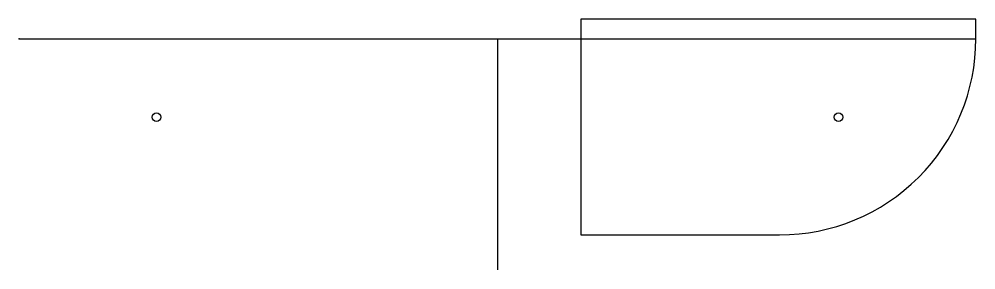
# Model space of a CAD drawing. Header units: millimetres. Extents: x 0 to 195, y -47 to 4.
import ezdxf

# ---------------------------------------------------------------- set-up
doc = ezdxf.new("R2010")
doc.units = ezdxf.units.MM
doc.layers.get('0').update_dxf_attribs({"linetype": 'CONTINUOUS'})

msp = doc.modelspace()

# ---------------------------------------------------------------- linework, layer by layer
for p, q in [((0, 0), (195, 0)), ((97.5, 0), (97.5, -47.14))]:
    msp.add_line(p, q)
msp.add_lwpolyline([(114.5, 4), (114.5, -40), (155, -40, 0.414214), (195, 0), (195, 4)], format="xyb", close=True)
for centre in [(28, -16), (167, -16)]:
    msp.add_circle(centre, 0.9)
msp.add_point((0, 0))

doc.saveas('drawing.dxf')
